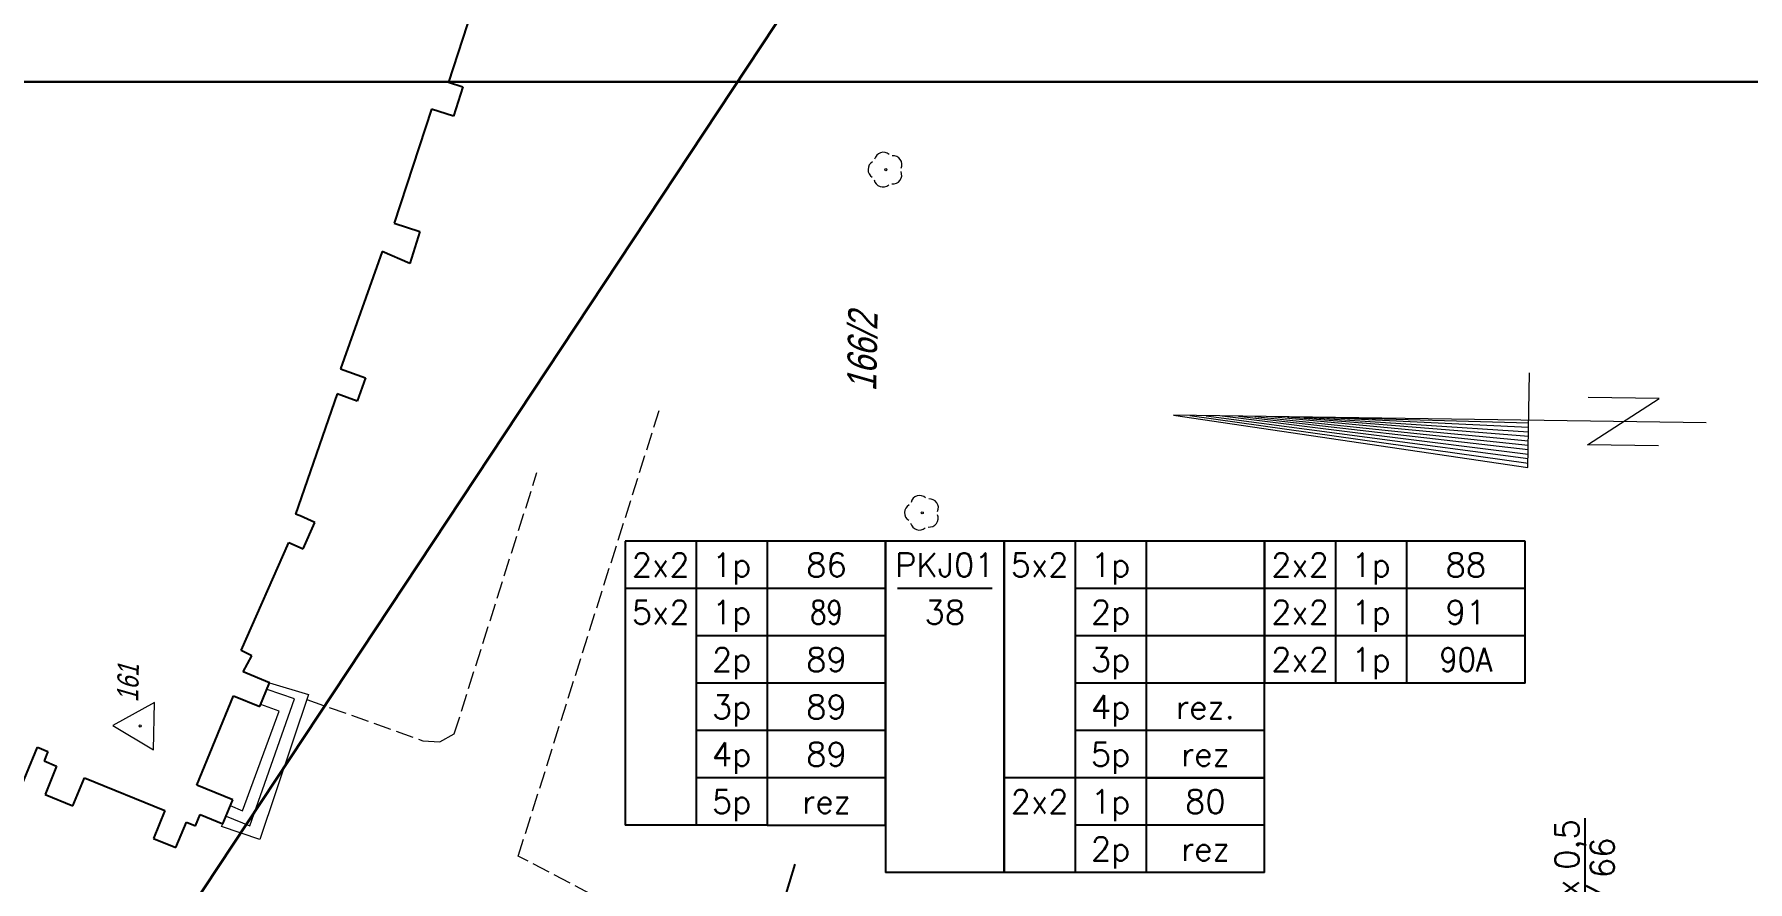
# Model space of a CAD drawing. Header units: millimetres. Extents: x 4848043 to 9699780, y 5827542 to 11659147.
# Drawn here: x 4849111.6 to 4849256.3, y 5829744.5 to 5829816.2 of the extents above; entities that cross this region are included whole.
import ezdxf
from ezdxf.enums import TextEntityAlignment as Align

# ---------------------------------------------------------------- set-up
doc = ezdxf.new("R2010")
doc.units = ezdxf.units.MM
doc.header["$MEASUREMENT"] = 0
doc.linetypes.add('0', pattern=[0])
doc.linetypes.add('KOC', pattern=[2, 1.5, -0.5])
doc.layers.get('0').update_dxf_attribs({"lineweight": 18})
for name, color, linetype, lineweight in [('EBTPO_L_6', 9, '0', 18), ('EBUPP_L_3', 6, '0', 25), ('EDZTD_T_0', 7, '0', 25), ('SDRPK_L_2', 251, 'KOC', 18), ('SZNPP_T_0', 1, '0', 18), ('SZZPZ_T_0', 251, '0', 15)]:
    doc.layers.add(name, color=color, linetype=linetype, lineweight=lineweight)
doc.layers.add('RYS layout', color=7, linetype='Continuous', lineweight=30, plot=False)
for name, color, linetype in [('SZOPO_L_0', 251, 'BGS'), ('TES opisy kabli abon.', 30, 'Continuous'), ('TES opisy kabli rozdz.', 30, 'Continuous'), ('TES słup. PD', 6, 'Continuous')]:
    doc.layers.add(name, color=color, linetype=linetype)
doc.styles.add('SIMPLEX', font='simplex.shx', dxfattribs={"width": 0.8, "height": 1.5})
doc.styles.get("Standard").update_dxf_attribs({"font": 'txt', "width": 0.8, "oblique": 15})
doc.linetypes.add('BGS', pattern='A,2.5,[133,ltypeshp.shx,S=0.2,R=0,X=0,Y=0],2.5', length=5)

# ---------------------------------------------------------------- blocks, each defined once
blk = doc.blocks.new('OPX')
at = {"color": 0}
for p, q in [((0.00495, 1.15185), (-0.99505, -0.5802)), ((1.00495, -0.5802), (0.00495, 1.15185)), ((-0.99505, -0.5802), (1.00495, -0.5802))]:
    blk.add_line(p, q, dxfattribs=at)
blk.add_circle((0, 0), 0.045, dxfattribs=at)
blk = doc.blocks.new('DLI')
at = {"color": 0}
blk.add_circle((0, 0), 0.045, dxfattribs=at)
for centre, start, end in [((0, 0.375), 30.487, 149.918), ((-0.357, 0.116), 102.488, 221.918), ((0.357, 0.116), -41.514, 77.916), ((-0.22, -0.303), 174.489, 293.916), ((0.22, -0.303), -113.512, 5.915)]:
    blk.add_arc(centre, 0.375, start, end, dxfattribs=at)
blk = doc.blocks.new('KIER_PLN2')
for p, q in [((0.34, 24.464), (-1.66, -5.536)), ((0.34, 24.464), (-1.66, -5.536)), ((0.34, -20.536), (0.34, 24.464)), ((0.34, 23.089), (-1.47, -5.536)), ((0.34, 21.714), (-1.28, -5.536)), ((0.34, 20.339), (-1.09, -5.536)), ((0.34, 18.964), (-0.9, -5.536)), ((0.34, 17.589), (-0.71, -5.536)), ((0.34, 16.214), (-0.52, -5.536)), ((0.34, 14.839), (-0.33, -5.536)), ((0.34, 13.464), (-0.14, -5.536)), ((0.34, 12.089), (0.05, -5.536)), ((0.34, 10.714), (0.24, -5.536)), ((-1.66, -5.536), (2.34, -5.536)), ((-0.66, -16.536), (-0.66, -10.536)), ((-0.66, -10.536), (1.34, -16.536)), ((1.34, -16.536), (1.34, -10.536))]:
    blk.add_line(p, q)
blk = doc.blocks.new('KB-IWP')
at = {"style": 'SIMPLEX'}
for p in [(-1.218, 0.25), (0.637, 0.25)]:
    blk.add_text('x', height=1, dxfattribs=at).set_placement(p, align=Align.RIGHT)
at = {"style": 'SIMPLEX', "flags": 1}
blk.add_attdef('TYP-KAB', text='', height=0.5, dxfattribs=at).set_placement((-6.017, 0.25), align=Align.RIGHT)
at = {"style": 'SIMPLEX'}
for tag, p in [('POJ-KAB', (-2.134, 0.25)), ('DL-KAB', (-0.618, -1.25))]:
    blk.add_attdef(tag, text='', height=1, dxfattribs=at).set_placement(p, align=Align.RIGHT)
for tag, p in [('KONS-KAB', (-0.519, 0.25)), ('SR-ZYL', (2.116, 0.25)), ('SEP', (-0.022, -1.25))]:
    blk.add_attdef(tag, text='', height=1, dxfattribs=at).set_placement(p, align=Align.CENTER)
at = {"style": 'SIMPLEX', "flags": 1}
blk.add_attdef('REJ-SZAF', (6.387, 0.25), '', height=0.5, dxfattribs=at)
at = {"style": 'SIMPLEX'}
blk.add_attdef('DL-MON', (0.697, -1.25), '', height=1, dxfattribs=at)
blk = doc.blocks.new('*U141')
for p, q in [((10, 0), (0, 0)), ((0, 0), (0, -4)), ((10, -4), (10, 0)), ((0, -4), (0, -8)), ((9, -4), (1, -4)), ((10, -8), (10, -4)), ((0, -8), (0, -12)), ((10, -12), (10, -8)), ((0, -12), (0, -16)), ((10, -16), (10, -12)), ((0, -16), (0, -20)), ((10, -20), (10, -16)), ((0, -20), (0, -24)), ((10, -24), (10, -20)), ((0, -24), (0, -28)), ((10, -28), (10, -24)), ((10, -28), (0, -28))]:
    blk.add_line(p, q)
at = {"style": 'SIMPLEX'}
for tag, p in [('SZAFA', (5, -2)), ('PUNKT', (5, -6))]:
    blk.add_attdef(tag, text='', height=2, dxfattribs=at).set_placement(p, align=Align.MIDDLE_CENTER)
blk = doc.blocks.new('*U136')
for p, q in [((6, 0), (0, 0)), ((0, 0), (0, -4)), ((6, 0), (6, -4)), ((12, 0), (6, 0)), ((22, 0), (12, 0)), ((12, 0), (12, -4)), ((22, -4), (22, 0)), ((6, -4), (0, -4)), ((12, -4), (6, -4)), ((22, -4), (12, -4))]:
    blk.add_line(p, q)
at = {"style": 'SIMPLEX'}
for s, p in [('2x2', (3, -2)), ('1p', (9, -2))]:
    blk.add_text(s, height=2, dxfattribs=at).set_placement(p, align=Align.MIDDLE_CENTER)
blk.add_attdef('PARA1', text='', height=2, dxfattribs=at).set_placement((17, -2), align=Align.MIDDLE_CENTER)
blk = doc.blocks.new('*U126')
for p, q in [((6, 0), (0, 0)), ((0, 0), (0, -16)), ((6, 0), (6, -4)), ((12, 0), (6, 0)), ((22, 0), (12, 0)), ((12, 0), (12, -4)), ((22, -4), (22, 0)), ((6, -4), (6, -8)), ((12, -4), (6, -4)), ((22, -4), (12, -4)), ((12, -4), (12, -8)), ((22, -8), (22, -4)), ((6, -8), (6, -12)), ((12, -8), (6, -8)), ((22, -8), (12, -8)), ((12, -8), (12, -12)), ((22, -12), (22, -8)), ((6, -12), (6, -16)), ((12, -12), (6, -12)), ((22, -12), (12, -12)), ((12, -12), (12, -16)), ((22, -16), (22, -12)), ((0, -16), (0, -20)), ((6, -16), (6, -20)), ((12, -16), (6, -16)), ((22, -16), (12, -16)), ((12, -16), (12, -20)), ((22, -20), (22, -16)), ((6, -20), (0, -20)), ((12, -20), (6, -20)), ((12, -20), (22, -20))]:
    blk.add_line(p, q)
at = {"style": 'SIMPLEX'}
for s, p in [('5x2', (3, -2)), ('1p', (9, -2)), ('2p', (9, -6)), ('3p', (9, -10)), ('4p', (9, -14)), ('5p', (9, -18))]:
    blk.add_text(s, height=2, dxfattribs=at).set_placement(p, align=Align.MIDDLE_CENTER)
for tag, p in [('PARA1', (17, -2)), ('PARA2', (17, -6)), ('PARA3', (17, -10)), ('PARA4', (17, -14)), ('PARA5', (17, -18))]:
    blk.add_attdef(tag, text='', height=2, dxfattribs=at).set_placement(p, align=Align.MIDDLE_CENTER)
blk = doc.blocks.new('*U123')
for p, q in [((6, 0), (0, 0)), ((0, 0), (0, -4)), ((6, 0), (6, -4)), ((12, 0), (6, 0)), ((22, 0), (12, 0)), ((12, 0), (12, -4)), ((22, -4), (22, 0)), ((0, -4), (0, -8)), ((6, -4), (6, -8)), ((12, -4), (6, -4)), ((22, -4), (12, -4)), ((12, -4), (12, -8)), ((22, -8), (22, -4)), ((6, -8), (0, -8)), ((12, -8), (6, -8)), ((22, -8), (12, -8))]:
    blk.add_line(p, q)
at = {"style": 'SIMPLEX'}
for s, p in [('2x2', (3, -2)), ('1p', (9, -2)), ('2p', (9, -6))]:
    blk.add_text(s, height=2, dxfattribs=at).set_placement(p, align=Align.MIDDLE_CENTER)
for tag, p in [('PARA1', (17, -2)), ('PARA2', (17, -6))]:
    blk.add_attdef(tag, text='', height=2, dxfattribs=at).set_placement(p, align=Align.MIDDLE_CENTER)

msp = doc.modelspace()

# ---------------------------------------------------------------- linework, layer by layer
at = {"layer": 'EBTPO_L_6', "linetype": '0'}
for p, q in [((4849131.45, 5829761.35), (4849134.73, 5829760.37)), ((4849129.79, 5829749.26), (4849133.54, 5829759.99)), ((4849134.73, 5829760.37), (4849130.63, 5829748.1)), ((4849133.54, 5829759.99), (4849131.24, 5829760.79)), ((4849129.15, 5829750.53), (4849132.27, 5829758.95)), ((4849132.27, 5829758.95), (4849130.72, 5829759.52)), ((4849127.77, 5829750.09), (4849129.79, 5829749.26)), ((4849128.12, 5829750.97), (4849129.15, 5829750.53)), ((4849127.39, 5829749.2), (4849127.49, 5829749.42)), ((4849130.63, 5829748.1), (4849127.39, 5829749.2))]:
    msp.add_line(p, q, dxfattribs=at)
at = {"layer": 'EBUPP_L_3', "linetype": '0'}
for p, q in [((4849149.92, 5829822.49), (4849146.56, 5829812.11)), ((4849146.56, 5829812.11), (4849147.77, 5829811.71)), ((4849147.77, 5829811.71), (4849146.97, 5829809.24)), ((4849145.12, 5829809.83), (4849141.98, 5829800.19)), ((4849146.97, 5829809.24), (4849145.12, 5829809.83)), ((4849141.98, 5829800.19), (4849144.15, 5829799.49)), ((4849144.15, 5829799.49), (4849143.28, 5829796.78)), ((4849140.96, 5829797.79), (4849137.44, 5829787.89)), ((4849143.28, 5829796.78), (4849140.96, 5829797.79)), ((4849137.44, 5829787.89), (4849139.55, 5829787.13)), ((4849139.55, 5829787.13), (4849138.85, 5829785.16)), ((4849137.15, 5829785.77), (4849133.64, 5829775.61)), ((4849138.85, 5829785.16), (4849137.15, 5829785.77)), ((4849134.04, 5829775.45), (4849133.64, 5829775.61)), ((4849135.27, 5829774.9), (4849134.04, 5829775.45)), ((4849134.29, 5829772.66), (4849135.27, 5829774.9)), ((4849129.06, 5829764.09), (4849133.08, 5829773.2)), ((4849133.08, 5829773.2), (4849134.29, 5829772.66)), ((4849129.95, 5829763.62), (4849129.06, 5829764.09)), ((4849129.22, 5829762.27), (4849129.95, 5829763.62)), ((4849131.45, 5829761.35), (4849129.22, 5829762.27)), ((4849130.63, 5829759.34), (4849131.45, 5829761.35)), ((4849125.31, 5829752.7), (4849128.41, 5829760.26)), ((4849128.41, 5829760.26), (4849130.63, 5829759.34)), ((4849109.99, 5829751.39), (4849111.85, 5829755.9)), ((4849111.85, 5829755.9), (4849112.72, 5829755.54)), ((4849112.72, 5829755.54), (4849112.41, 5829754.75)), ((4849112.41, 5829754.75), (4849113.46, 5829754.31)), ((4849113.46, 5829754.31), (4849112.48, 5829751.91)), ((4849114.84, 5829750.94), (4849115.82, 5829753.33)), ((4849115.82, 5829753.33), (4849122.59, 5829750.57)), ((4849128.33, 5829751.46), (4849125.31, 5829752.7)), ((4849112.48, 5829751.91), (4849114.84, 5829750.94)), ((4849127.49, 5829749.42), (4849128.33, 5829751.46)), ((4849122.59, 5829750.57), (4849121.63, 5829748.2)), ((4849125.19, 5829749.26), (4849125.59, 5829750.21)), ((4849125.59, 5829750.21), (4849127.49, 5829749.42)), ((4849121.63, 5829748.2), (4849123.54, 5829747.43)), ((4849123.54, 5829747.43), (4849124.42, 5829749.57)), ((4849124.42, 5829749.57), (4849125.19, 5829749.26))]:
    msp.add_line(p, q, dxfattribs=at)
at = {"layer": 'RYS layout'}
for points in [[(4849426.16, 5830198.15), (4849089.74, 5829689.31), (4848852, 5829846.49), (4849188.43, 5830355.33)], [(4849270.89, 5829527.13), (4848660.89, 5829527.13), (4848660.89, 5829812.13), (4849270.89, 5829812.13)]]:
    msp.add_lwpolyline(points, close=True, dxfattribs=at)
at = {"layer": 'SDRPK_L_2', "linetype": 'KOC'}
for p, q in [((4849152.45, 5829746.71), (4849164.41, 5829784.54)), ((4849147.05, 5829757.05), (4849154.03, 5829779.13)), ((4849134.6, 5829759.95), (4849144.4, 5829756.44)), ((4849145.82, 5829756.35), (4849147.05, 5829757.05)), ((4849144.4, 5829756.44), (4849145.82, 5829756.35)), ((4849172.76, 5829736.05), (4849152.45, 5829746.71))]:
    msp.add_line(p, q, dxfattribs=at)
at = {"layer": 'SZOPO_L_0', "linetype": 'BGS'}
msp.add_line((4849175.82, 5829746.02), (4849166.73, 5829716.53), dxfattribs=at)
at = {"layer": 'TES opisy kabli rozdz.'}
msp.add_line((4849242.52, 5829749.92), (4849242.52, 5829728.1), dxfattribs=at)

# ---------------------------------------------------------------- block references
at = {"linetype": 'Continuous', "xscale": 1.999999999999998, "zscale": 1.999999999999998, "rotation": 89.17478727465868}
msp.add_blockref('KIER_PLN2', (4849232.24, 5829782.93), dxfattribs=at)
at = {"layer": 'SZNPP_T_0', "xscale": 2, "yscale": 2, "zscale": 2, "rotation": 88.97723720235952}
msp.add_blockref('OPX', (4849120.52, 5829757.7), dxfattribs=at)
at = {"layer": 'SZZPZ_T_0', "xscale": 2, "yscale": 2, "zscale": 2, "rotation": 88.97723720235952}
for p in [(4849183.49, 5829804.71), (4849186.57, 5829775.71)]:
    msp.add_blockref('DLI', p, dxfattribs=at)
at = {"layer": 'TES opisy kabli abon.', "linetype": 'Continuous', "xscale": 1.999999999425661, "yscale": 1.999999999425661, "zscale": 1.999999999425661, "rotation": 89.99999999478186}
msp.add_blockref('KB-IWP', (4849242.52, 5829743.45), dxfattribs=at).add_auto_attribs({'POJ-KAB': '5', 'KONS-KAB': '2', 'DL-KAB': '7+38+15', 'DL-MON': '66', 'SR-ZYL': '0,5', 'SEP': '/'})
at = {"layer": 'TES słup. PD'}
for name, p, values in [('*U136', (4849161.48, 5829773.31), {'PARA1': '86'}), ('*U141', (4849183.48, 5829773.31), {'SZAFA': 'PKJ01', 'PUNKT': '38'}), ('*U126', (4849193.48, 5829773.31), {'PARA4': 'rez.', 'PARA5': 'rez'}), ('*U136', (4849215.48, 5829773.31), {'PARA1': '88'}), ('*U136', (4849215.48, 5829769.31), {'PARA1': '91'}), ('*U123', (4849193.48, 5829753.31), {'PARA1': '80', 'PARA2': 'rez'})]:
    msp.add_blockref(name, p, dxfattribs=at).add_auto_attribs(values)
ref = msp.add_blockref('*U126', (4849161.48, 5829769.31), dxfattribs=at)
ref.add_attrib('PARA1', '89', dxfattribs={"layer": '0', "height": 2, "style": 'SIMPLEX', "width": 0.8}).set_placement((4849178.48, 5829767.31), align=Align.MIDDLE_CENTER)
ref.add_attrib('PARA2', '89', dxfattribs={"layer": '0', "height": 2, "style": 'SIMPLEX'}).set_placement((4849178.48, 5829763.31), align=Align.MIDDLE_CENTER)
ref.add_attrib('PARA3', '89', dxfattribs={"layer": '0', "height": 2, "style": 'SIMPLEX'}).set_placement((4849178.48, 5829759.31), align=Align.MIDDLE_CENTER)
ref.add_attrib('PARA4', '89', dxfattribs={"layer": '0', "height": 2, "style": 'SIMPLEX'}).set_placement((4849178.48, 5829755.31), align=Align.MIDDLE_CENTER)
ref.add_attrib('PARA5', 'rez', dxfattribs={"layer": '0', "height": 2, "style": 'SIMPLEX'}).set_placement((4849178.48, 5829751.31), align=Align.MIDDLE_CENTER)
ref = msp.add_blockref('*U136', (4849215.48, 5829765.31), dxfattribs=at)
ref.add_attrib('PARA1', '90A', dxfattribs={"layer": '0', "height": 2, "style": 'SIMPLEX', "width": 0.9}).set_placement((4849232.48, 5829763.31), align=Align.MIDDLE_CENTER)

# ---------------------------------------------------------------- texts
at = {"layer": 'EDZTD_T_0', "insert": (4849181.52, 5829789.3), "char_height": 2.48, "attachment_point": 5, "rotation": 88.9772, "line_spacing_factor": 0.82}
msp.add_mtext('166/2', dxfattribs=at)
at = {"layer": 'SZNPP_T_0', "insert": (4849120.38, 5829759.69), "char_height": 1.8, "attachment_point": 7, "rotation": 88.9772, "line_spacing_factor": 0.82}
msp.add_mtext('161', dxfattribs=at)

doc.saveas('drawing.dxf')
